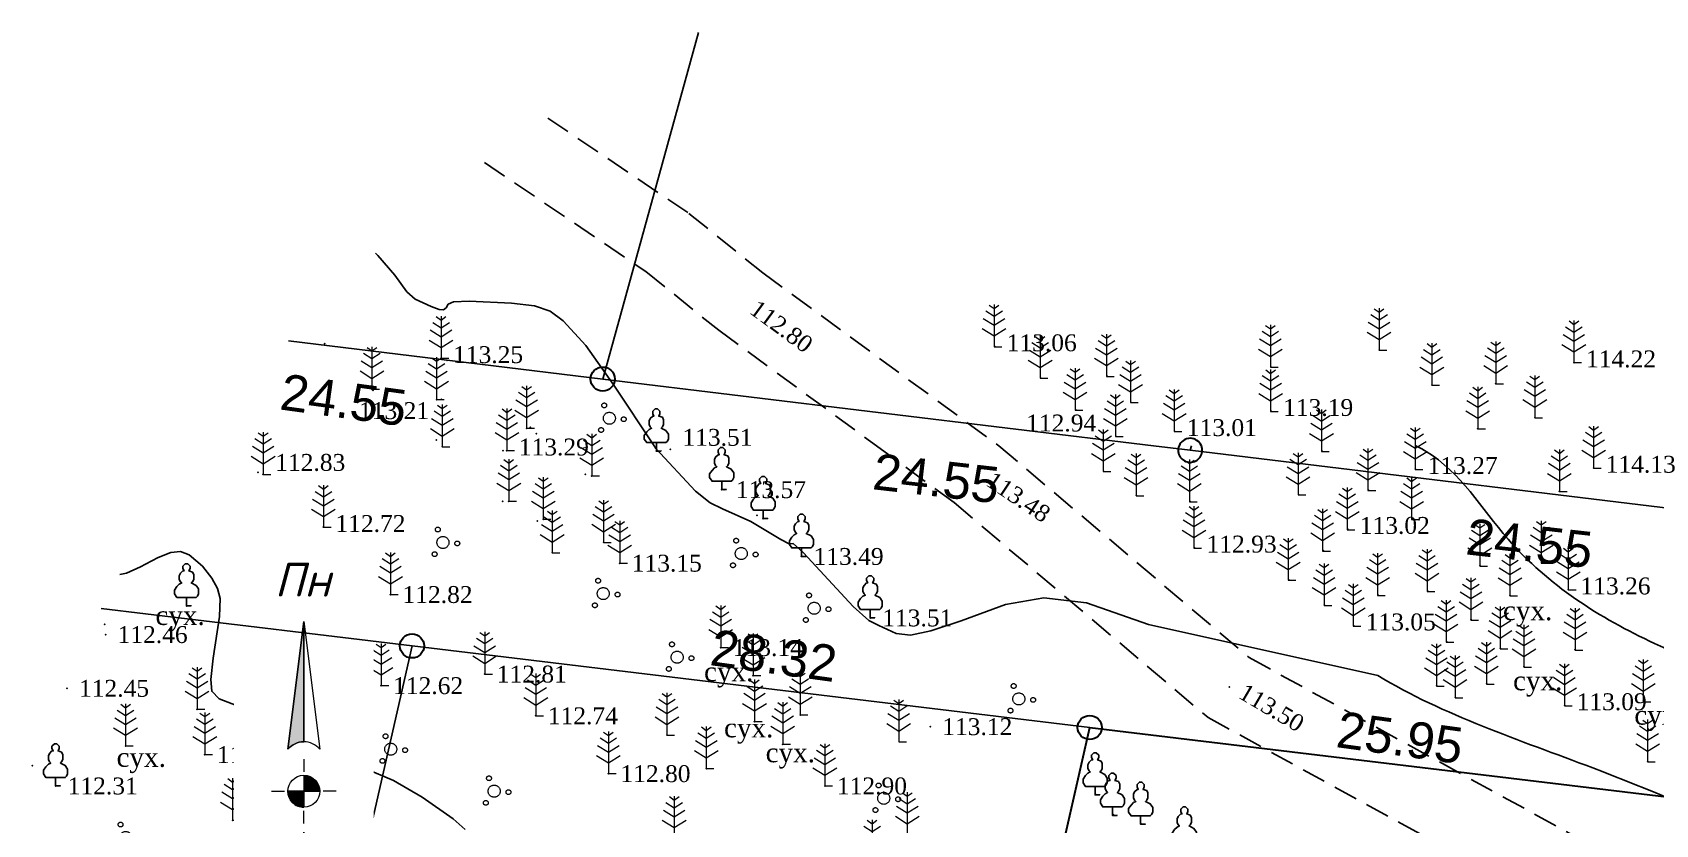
# Model space of a CAD drawing. Header units: millimetres. Extents: x 5405573 to 5405684, y 5524759 to 5524856.
# Drawn here: x 5405576.6 to 5405643.9, y 5524822.8 to 5524855.7 of the extents above; entities that cross this region are included whole.
import ezdxf
from ezdxf.enums import TextEntityAlignment as Align

# ---------------------------------------------------------------- set-up
doc = ezdxf.new("R2010")
doc.units = ezdxf.units.MM
doc.set_wipeout_variables(frame=1)
doc.linetypes.add('DASHEDX2', pattern=[1.5, 1, -0.5])
doc.linetypes.add('суцільна', pattern=[50, 50, 0])
for name, color, linetype, lineweight in [('#Лист (текст_ПН)', 250, 'Continuous', 0), ('#Штамп', 250, 'Continuous', 0), ('ТОЧКИ', 7, 'Continuous', 30), ('усл. знак', 7, 'суцільна', 20)]:
    doc.layers.add(name, color=color, linetype=linetype, lineweight=lineweight)
for name, color, linetype in [('вис_1_1', 170, 'Continuous'), ('горизонт_1', 12, 'Continuous'), ('горизонтали', 42, 'Continuous'), ('дороги', 7, 'Continuous'), ('Ділянки_Межі', 10, 'Continuous'), ('надписи', 7, 'Continuous'), ('отметки', 7, 'Continuous'), ('промеры', 185, 'Continuous'), ('Растительность', 7, 'Continuous')]:
    doc.layers.add(name, color=color, linetype=linetype)
doc.styles.get("Standard").update_dxf_attribs({"font": 'arial.ttf'})
doc.styles.add('times', font='times.ttf')
doc.styles.add('Мой_Топо', font='isocpeui.ttf')

# ---------------------------------------------------------------- blocks, each defined once
blk = doc.blocks.new('A$C51FE15A3')
at = {"layer": 'Растительность', "color": 94, "lineweight": 0}
for points in [[(-0.343, 1.489), (0, 1.267), (0.343, 1.489)], [(-0.201, 1.726), (0, 1.584), (0.201, 1.726)], [(0, 1.75), (0, 0), (0.319, 0)], [(-0.493, 0.753), (0, 0.444), (0.493, 0.753)], [(-0.447, 1.172), (0, 0.895), (0.447, 1.172)]]:
    blk.add_lwpolyline(points, dxfattribs=at)
blk = doc.blocks.new('A$C2ACB5305')
at = {"layer": 'Растительность'}
blk.add_lwpolyline([(0.2, 0), (0.2, 0), (0, 0), (0, 0.35), (-0.4, 0.35), (-0.5, 0.5), (-0.5, 0.65), (-0.4, 0.8), (-0.3, 0.9), (-0.2, 0.95), (-0.25, 1), (-0.3, 1.1), (-0.3, 1.25), (-0.25, 1.35), (-0.15, 1.45), (-0.1, 1.45), (-0.15, 1.55), (-0.15, 1.65), (-0.05, 1.75), (0.05, 1.75), (0.15, 1.65), (0.15, 1.55), (0.1, 1.45), (0.25, 1.4), (0.3, 1.3), (0.3, 1.1), (0.25, 1), (0.2, 0.95), (0.4, 0.85), (0.5, 0.7), (0.5, 0.5), (0.45, 0.4), (0.4, 0.35), (0, 0.35)], dxfattribs=at)
blk = doc.blocks.new('A$C72385B22')
at = {"layer": 'усл. знак'}
for centre, radius in [((-0.02, 1.49), 0.25), ((0, 0), 0.625), ((-1.29, -0.64), 0.25), ((1.28, -0.76), 0.25)]:
    blk.add_circle(centre, radius, dxfattribs=at)
blk = doc.blocks.new('*U7')
at = {"color": 0}
for points in [[(-0.113, 0), (-0.109, -0.029), (-0.097, -0.056)], [(-0.113, 0), (-0.097, -0.056), (0, 0)], [(-0.097, -0.056), (0, -0.113), (0, 0)], [(-0.097, -0.056), (-0.08, -0.08), (-0.056, -0.097)], [(-0.097, -0.056), (-0.056, -0.097), (0, -0.113)], [(-0.056, -0.097), (-0.029, -0.109), (0, -0.113)]]:
    blk.add_solid(points, dxfattribs=at)
blk = doc.blocks.new('*U8')
at = {"color": 0}
for points in [[(0, 0), (0.097, 0.056), (0, 0.113)], [(0.097, 0.056), (0.029, 0.109), (0, 0.113)], [(0, 0), (0.113, 0), (0.097, 0.056)], [(0.097, 0.056), (0.056, 0.097), (0.029, 0.109)], [(0.097, 0.056), (0.08, 0.08), (0.056, 0.097)], [(0.113, 0), (0.109, 0.029), (0.097, 0.056)]]:
    blk.add_solid(points, dxfattribs=at)
blk = doc.blocks.new('*U9')
at = {"color": 0}
for points in [[(0, -1.136), (0.021, -1.138), (0, -0.288)], [(0.021, -1.138), (0.042, -1.142), (0, -0.288)], [(0.042, -1.142), (0.062, -1.15), (0, -0.288)], [(0.062, -1.15), (0.081, -1.16), (0, -0.288)], [(0.081, -1.16), (0.098, -1.173), (0, -0.288)], [(0.098, -1.173), (0.113, -1.188), (0, -0.288)]]:
    blk.add_solid(points, dxfattribs=at)
blk = doc.blocks.new('*U10')
at = {"color": 0}
for points in [[(-0.113, 0.297), (-0.098, 0.312), (0, 1.197)], [(-0.098, 0.312), (-0.081, 0.325), (0, 1.197)], [(-0.081, 0.325), (-0.062, 0.335), (0, 1.197)], [(-0.062, 0.335), (-0.042, 0.343), (0, 1.197)], [(-0.042, 0.343), (-0.021, 0.347), (0, 1.197)], [(-0.021, 0.347), (0, 0.349), (0, 1.197)]]:
    blk.add_solid(points, dxfattribs=at)
blk = doc.blocks.new('#Північ')
at = {"color": 7}
blk.add_wipeout([(-2.901, 10.635), (2.901, 10.635), (2.901, -7.981), (-2.901, -7.981)], dxfattribs=at).dxf.layer = '#Лист (текст_ПН)'
at = {"layer": '#Лист (текст_ПН)'}
for p, q in [((-0.663, 1.748), (0, 7.043)), ((0, 7.043), (0, 2.052)), ((0, 7.043), (0.663, 1.748)), ((0, 1.337), (0, 0.807)), ((-1.337, 0), (-0.807, 0)), ((-0.662, 0), (0.662, 0)), ((0, 0.662), (0, -0.662)), ((1.337, 0), (0.807, 0)), ((0, -1.337), (0, -0.807)), ((-0.663, -6.99), (0, -1.695)), ((0, -1.695), (0.663, -6.99)), ((0, -1.695), (0, -6.686))]:
    blk.add_line(p, q, dxfattribs=at)
at = {"layer": '#Лист (текст_ПН)', "flags": 128}
for points in [[(0, 7.043), (-0.663, 1.748, -0.218585), (0, 2.052)], [(0, 0), (-0.662, 0, 0.414214), (0, -0.662)]]:
    blk.add_lwpolyline(points, format="xyb", close=True, dxfattribs=at)
at = {"layer": '#Лист (текст_ПН)'}
blk.add_circle((0, 0), 0.662, dxfattribs=at)
for centre in [(0, 1.178), (0, -7.56)]:
    blk.add_arc(centre, 0.874, 40.67981, 139.32019, dxfattribs=at)
at = {"layer": '#Лист (текст_ПН)', "xscale": 5.883850111352785, "yscale": 5.883850111352785, "zscale": 5.883850111352785}
for name in ['*U10', '*U7', '*U8', '*U9']:
    blk.add_blockref(name, (0, 0), dxfattribs=at)
at = {"layer": '#Лист (текст_ПН)', "style": 'Мой_Топо'}
blk.add_text('Пн', height=1.4, dxfattribs=at).set_placement((-1.217, 8.077))

msp = doc.modelspace()

# ---------------------------------------------------------------- linework, layer by layer
at = {"layer": 'вис_1_1', "color": 7}
for p in [(5405593.82, 5524842.08, 113.35), (5405590.75, 5524840.83, 113.14), (5405593.58, 5524840.46, 113.21), (5405597.27, 5524839.29, 113.36), (5405593.38, 5524838.77, 113.18), (5405596.14, 5524838.32, 113.3), (5405602.5, 5524838.31, 113.5), (5405585.98, 5524837.43, 112.85), (5405599.56, 5524837.35, 113.37), (5405605.3, 5524836.71, 113.57), (5405596.13, 5524836.22, 113.12), (5405597.56, 5524835.41, 113.15), (5405606.67, 5524835.64, 113.52), (5405600.31, 5524834.52, 113.2), (5405598.18, 5524834.09, 113.08), (5405608.52, 5524833.94, 113.49), (5405600.98, 5524833.66, 113.15), (5405586.73, 5524832.6, 112.7), (5405583.01, 5524831.89, 112.36), (5405591.47, 5524832.36, 112.82), (5405579.61, 5524831.13, 112.42), (5405611.37, 5524831.39, 113.51), (5405579.65, 5524830.7, 112.46), (5405605.17, 5524830.16, 113.14), (5405578.05, 5524828.47, 112.45), (5405591.08, 5524828.58, 112.62), (5405595.38, 5524829.06, 112.81), (5405606.51, 5524829, 113.12), (5405583.45, 5524827.6, 112.47), (5405597.5, 5524827.33, 112.74), (5405606.57, 5524827.09, 112.98), (5405608.47, 5524827.37, 113.07), (5405602.94, 5524826.53, 112.86), (5405613.86, 5524826.88, 113.12), (5405580.48, 5524826.08, 112.41), (5405607.74, 5524826.15, 112.98), (5405576.62, 5524825.26, 112.34), (5405583.77, 5524825.72, 112.39), (5405604.57, 5524825.14, 112.77), (5405577.58, 5524824.42, 112.31), (5405600.51, 5524824.93, 112.8), (5405609.49, 5524824.42, 112.9), (5405588.75, 5524823.34, 112.42), (5405584.92, 5524823, 112.32)]:
    msp.add_point(p, dxfattribs=at)
at = {"layer": 'горизонт_1', "color": 32}
for points in [[(5405590.844, 5524846.52, 113.5), (5405590.95, 5524846.42, 113.5), (5405591.65, 5524845.61, 113.5), (5405592.15, 5524844.92, 113.5), (5405592.5, 5524844.61, 113.5), (5405593.16, 5524844.3, 113.5), (5405593.49, 5524844.18, 113.5), (5405593.67, 5524844.17, 113.5), (5405593.78, 5524844.25, 113.5), (5405593.87, 5524844.4, 113.5), (5405594.08, 5524844.5, 113.5), (5405594.73, 5524844.53, 113.5), (5405596.49, 5524844.44, 113.5), (5405597.45, 5524844.33, 113.5), (5405598.09, 5524844.11, 113.5), (5405598.64, 5524843.71, 113.5), (5405599.58, 5524842.69, 113.5), (5405600.73, 5524841.04, 113.5), (5405602.409, 5524838.526, 113.5)], [(5405602.409, 5524838.526, 113.5), (5405602.48, 5524838.42, 113.5), (5405604.13, 5524836.65, 113.5), (5405604.73, 5524836.17, 113.5), (5405605.24, 5524835.91, 113.5), (5405606.42, 5524835.39, 113.5), (5405607.67, 5524834.64, 113.5), (5405608.01, 5524834.46, 113.5), (5405608.17, 5524834.47, 113.5), (5405608.6, 5524834.09, 113.5), (5405610.67, 5524831.87, 113.5), (5405611.31, 5524831.28, 113.5), (5405611.73, 5524831.08, 113.5), (5405612.45, 5524830.75, 113.5), (5405613.04, 5524830.67, 113.5), (5405613.89, 5524830.85, 113.5), (5405615.14, 5524831.27, 113.5), (5405616.99, 5524831.94, 113.5), (5405618.58, 5524832.22, 113.5), (5405620.34, 5524832.01, 113.5), (5405622.91, 5524831.12, 113.5), (5405632.424, 5524829.007, 0)], [(5405581.306, 5524833.616, 112.5), (5405581.84, 5524833.89, 112.5), (5405582.36, 5524834.1, 112.5), (5405582.76, 5524834.15, 112.5), (5405583.12, 5524834, 112.5), (5405583.67, 5524833.54, 112.5), (5405584.06, 5524833.04, 112.5), (5405584.29, 5524832.61, 112.5), (5405584.4, 5524832.2, 112.5), (5405584.38, 5524831.45, 112.5), (5405584.12, 5524829.72, 112.5), (5405584.02, 5524828.84, 112.5), (5405584.06, 5524828.35, 112.5), (5405584.37, 5524828.04, 112.5), (5405585.62, 5524827.55, 112.5), (5405586.82, 5524827.12, 112.5), (5405587.62, 5524826.72, 112.5), (5405589.26, 5524825.72, 112.5), (5405590.42, 5524825.15, 112.5), (5405591.6, 5524824.65, 112.5), (5405592.78, 5524823.95, 112.5), (5405594.07, 5524823.05, 112.5), (5405594.57, 5524822.62, 112.5)], [(5405580.246, 5524833.186, 112.5), (5405580.52, 5524833.25, 112.5), (5405581.1, 5524833.51, 112.5), (5405581.306, 5524833.616, 112.5)]]:
    msp.add_polyline3d(points, dxfattribs=at)
at = {"layer": 'горизонтали', "color": 32}
for points, knots in [([(5405634.01, 5524838.526), (5405634.157, 5524838.453), (5405635.768, 5524837.578), (5405638.051, 5524833.668), (5405643.5, 5524830.191), (5405648.487, 5524828.581), (5405651.496, 5524824.289), (5405656.122, 5524829.555), (5405659.386, 5524823.566), (5405665.551, 5524828.125), (5405671.346, 5524821.613), (5405676.935, 5524816.585), (5405681.264, 5524817.737), (5405682.481, 5524818.06)], [263.090959, 263.090959, 263.090959, 263.090959, 263.577238, 268.549286, 276.008979, 282.485158, 284.13014, 290.057535, 293.654163, 298.963585, 306.578764, 315.889792, 319.532435, 319.532435, 319.532435, 319.532435]), ([(5405678.758, 5524811.809), (5405675.763, 5524812.251), (5405670.745, 5524812.993), (5405667.156, 5524821.108), (5405657.432, 5524819.19), (5405649.151, 5524821.923), (5405640.71, 5524825.553), (5405635.165, 5524827.34), (5405632.424, 5524829.007)], [0, 0, 0, 0, 8.482222, 14.2098, 22.986785, 33.367328, 40.82933, 50.530024, 50.530024, 50.530024, 50.530024])]:
    msp.add_open_spline(points, degree=3, knots=knots, dxfattribs=at)
at = {"layer": 'дороги', "color": 7, "linetype": 'DASHEDX2', "elevation": 112.71}
for points in [[(5405598.004, 5524852.12), (5405603.852, 5524848.167), (5405606.914, 5524845.7), (5405616.709, 5524838.529), (5405616.712, 5524838.526)], [(5405595.372, 5524850.277), (5405602.068, 5524845.753), (5405605.086, 5524843.32), (5405611.635, 5524838.526)], [(5405611.635, 5524838.526), (5405614.851, 5524836.171), (5405625.386, 5524827.257), (5405642.823, 5524817.696), (5405655.126, 5524811.75), (5405669.211, 5524805.418)], [(5405616.712, 5524838.526), (5405627.094, 5524829.743), (5405644.197, 5524820.364), (5405656.394, 5524814.47), (5405669.211, 5524808.708)]]:
    msp.add_lwpolyline(points, dxfattribs=at)
at = {"layer": 'Ділянки_Межі'}
for points in [[(5405604.244, 5524855.673), (5405600.275, 5524841.297), (5405587.246, 5524842.876)], [(5405624.697, 5524838.526), (5405624.646, 5524838.342), (5405623.129, 5524838.526)], [(5405649.883, 5524838.526), (5405649.017, 5524835.388), (5405624.646, 5524838.342), (5405624.697, 5524838.526)]]:
    msp.add_lwpolyline(points, dxfattribs=at)
at = {"layer": 'Ділянки_Межі', "lineweight": 25}
for points in [[(5405623.129, 5524838.526), (5405600.275, 5524841.297), (5405587.246, 5524842.876)], [(5405579.472, 5524831.781), (5405581.306, 5524831.56)], [(5405581.306, 5524831.56), (5405592.364, 5524830.229), (5405582.792, 5524788.106), (5405581.306, 5524788.277)]]:
    msp.add_lwpolyline(points, dxfattribs=at)
msp.add_lwpolyline([(5405582.792, 5524788.106), (5405592.364, 5524830.229), (5405620.476, 5524826.844), (5405610.939, 5524784.872)], close=True, dxfattribs=at)
at = {"layer": 'Ділянки_Межі', "lineweight": 30}
msp.add_lwpolyline([(5405610.939, 5524784.872), (5405620.476, 5524826.844), (5405646.236, 5524823.743), (5405636.727, 5524781.91)], close=True, dxfattribs=at)
at = {"layer": 'отметки', "color": 7}
for p in [(5405588.748, 5524842.763, 113.1), (5405616.531, 5524842.65, 113.059), (5405593.568, 5524842.161, 113.252), (5405632.484, 5524842.504, 114.065), (5405640.562, 5524841.983, 114.218), (5405618.443, 5524841.344, 113.007), (5405621.187, 5524841.417, 113.051), (5405621.187, 5524841.416, 113.065), (5405627.991, 5524841.803, 113.199), (5405590.704, 5524840.875, 113.043), (5405634.678, 5524841.052, 114.118), (5405637.321, 5524841.107, 114.154), (5405593.382, 5524840.447, 113.123), (5405619.893, 5524840.029, 112.937), (5405619.893, 5524840.017, 112.938), (5405622.19, 5524840.331, 113.05), (5405628, 5524839.968, 113.186), (5405597.121, 5524839.257, 113.284), (5405636.572, 5524839.243, 114.031), (5405638.944, 5524839.696, 114.223), (5405597.52, 5524839.03, 113.37), (5405621.567, 5524838.926, 112.962), (5405624.005, 5524839.134, 113.014), (5405593.62, 5524838.49, 113.17), (5405596.295, 5524838.328, 113.292), (5405603.08, 5524838.38, 113.51), (5405630.107, 5524838.311, 113.16), (5405586.19, 5524837.34, 112.83), (5405599.82, 5524837.28, 113.4), (5405615.813, 5524837.366, 112.664), (5405615.813, 5524837.366, 113.481), (5405621.06, 5524837.472, 112.933), (5405633.991, 5524837.56, 113.267), (5405641.38, 5524837.613, 114.131), (5405605.21, 5524836.71, 113.53), (5405629.145, 5524836.505, 113.031), (5405632.04, 5524836.694, 113.144), (5405639.962, 5524836.646, 113.988), (5405596.38, 5524836.23, 113.16), (5405622.416, 5524836.477, 112.998), (5405624.633, 5524836.226, 113.003), (5405597.81, 5524835.48, 113.16), (5405606.93, 5524835.51, 113.52), (5405633.849, 5524835.49, 113.161), (5405588.687, 5524835.155, 112.718), (5405631.179, 5524835.076, 113.018), (5405624.823, 5524834.302, 112.933), (5405630.164, 5524834.183, 112.986), (5405636.669, 5524833.561, 113.168), (5405639.222, 5524833.676, 113.333), (5405628.725, 5524832.974, 113.011), (5405634.489, 5524832.509, 113.077), (5405640.334, 5524832.566, 113.259), (5405630.215, 5524831.922, 112.971), (5405632.441, 5524832.346, 112.971), (5405637.917, 5524832.326, 113.179), (5405636.299, 5524831.326, 113.088), (5405631.426, 5524831.073, 113.047), (5405635.279, 5524830.408, 113.014), (5405637.515, 5524830.132, 113.066), (5405640.614, 5524830.074, 113.105), (5405638.495, 5524829.368, 113.13), (5405626.263, 5524828.529, 112.68), (5405626.263, 5524828.529, 113.497), (5405634.874, 5524828.581, 113.09), (5405636.945, 5524828.665, 113.065), (5405635.644, 5524828.095, 113.146), (5405640.175, 5524827.763, 113.091), (5405643.443, 5524827.941, 113.041), (5405643.624, 5524825.444, 113.049), (5405620.726, 5524824.074, 112.462), (5405620.726, 5524824.074, 113.279), (5405621.452, 5524823.23, 112.427), (5405621.452, 5524823.23, 113.244), (5405622.61, 5524822.854, 112.515), (5405622.61, 5524822.854, 113.332)]:
    msp.add_point(p, dxfattribs=at)
at = {"layer": 'ТОЧКИ'}
for centre in [(5405600.275, 5524841.297), (5405592.364, 5524830.229), (5405620.476, 5524826.844)]:
    msp.add_circle(centre, 0.5, dxfattribs=at)
for centre, start, end in [((5405624.646, 5524838.342), 158.40991, 269.98712), ((5405624.646, 5524838.342), 90.02786, 158.45065), ((5405624.645, 5524838.342), 21.54935, 89.97214), ((5405624.646, 5524838.342), 270.01288, 21.59009)]:
    msp.add_arc(centre, 0.5, start, end, dxfattribs=at)

# ---------------------------------------------------------------- block references
at = {"layer": 'Растительность', "color": 7}
for name, p in [('A$C51FE15A3', (5405616.51, 5524842.64, 113.06)), ('A$C51FE15A3', (5405632.48, 5524842.49, 114.06)), ('A$C51FE15A3', (5405593.57, 5524842.16, 113.25)), ('A$C51FE15A3', (5405627.97, 5524841.79, 113.2)), ('A$C51FE15A3', (5405640.56, 5524841.98, 114.22)), ('A$C51FE15A3', (5405590.7, 5524840.88, 113.04)), ('A$C51FE15A3', (5405618.42, 5524841.33, 113.01)), ('A$C51FE15A3', (5405621.17, 5524841.41, 113.05)), ('A$C51FE15A3', (5405634.67, 5524841.04, 114.12)), ('A$C51FE15A3', (5405637.32, 5524841.1, 114.15)), ('A$C51FE15A3', (5405593.38, 5524840.45, 113.12)), ('A$C51FE15A3', (5405622.17, 5524840.32, 113.05)), ('A$C51FE15A3', (5405619.87, 5524840, 112.94)), ('A$C51FE15A3', (5405627.98, 5524839.95, 113.18)), ('A$C51FE15A3', (5405638.94, 5524839.69, 114.22)), ('A$C51FE15A3', (5405597.12, 5524839.26, 113.28)), ('A$C51FE15A3', (5405621.54, 5524838.91, 112.96)), ('A$C51FE15A3', (5405623.98, 5524839.12, 113.01)), ('A$C51FE15A3', (5405636.57, 5524839.23, 114.03)), ('A$C51FE15A3', (5405593.62, 5524838.49, 113.17)), ('A$C51FE15A3', (5405596.3, 5524838.33, 113.29)), ('A$C2ACB5305', (5405602.5, 5524838.31, 112.5)), ('A$C51FE15A3', (5405630.09, 5524838.29, 113.16)), ('A$C51FE15A3', (5405621.04, 5524837.46, 112.93)), ('A$C51FE15A3', (5405633.98, 5524837.54, 113.27)), ('A$C51FE15A3', (5405641.38, 5524837.6, 114.13)), ('A$C51FE15A3', (5405586.19, 5524837.34, 112.83)), ('A$C51FE15A3', (5405599.82, 5524837.28, 113.4)), ('A$C51FE15A3', (5405596.38, 5524836.23, 113.16)), ('A$C2ACB5305', (5405605.21, 5524836.71, 113.53)), ('A$C51FE15A3', (5405622.4, 5524836.46, 113)), ('A$C51FE15A3', (5405624.61, 5524836.21, 113)), ('A$C51FE15A3', (5405629.12, 5524836.49, 113.03)), ('A$C51FE15A3', (5405632.02, 5524836.67, 113.14)), ('A$C51FE15A3', (5405639.96, 5524836.63, 113.99)), ('A$C51FE15A3', (5405597.81, 5524835.48, 113.16)), ('A$C2ACB5305', (5405606.93, 5524835.51, 113.52)), ('A$C51FE15A3', (5405633.83, 5524835.47, 113.16)), ('A$C51FE15A3', (5405588.69, 5524835.15, 112.72)), ('A$C51FE15A3', (5405631.16, 5524835.05, 113.02)), ('A$C51FE15A3', (5405598.18, 5524834.09, 112.08)), ('A$C51FE15A3', (5405600.31, 5524834.52, 112.2)), ('A$C51FE15A3', (5405624.8, 5524834.28, 112.93)), ('A$C51FE15A3', (5405630.14, 5524834.16, 112.98)), ('A$C51FE15A3', (5405600.98, 5524833.66, 112.15)), ('A$C2ACB5305', (5405608.52, 5524833.94, 112.49)), ('A$C51FE15A3', (5405636.66, 5524833.54, 113.17)), ('A$C51FE15A3', (5405639.21, 5524833.66, 113.33)), ('A$C51FE15A3', (5405628.71, 5524832.95, 113.01)), ('A$C51FE15A3', (5405586.73, 5524832.6, 111.7)), ('A$C51FE15A3', (5405591.47, 5524832.36, 111.82)), ('A$C51FE15A3', (5405632.42, 5524832.32, 112.97)), ('A$C51FE15A3', (5405634.47, 5524832.49, 113.08)), ('A$C51FE15A3', (5405637.91, 5524832.3, 113.18)), ('A$C51FE15A3', (5405640.33, 5524832.55, 113.26)), ('A$C2ACB5305', (5405583.01, 5524831.89, 111.36)), ('A$C2ACB5305', (5405611.37, 5524831.39, 112.51)), ('A$C51FE15A3', (5405630.2, 5524831.9, 112.97)), ('A$C51FE15A3', (5405631.41, 5524831.05, 113.05)), ('A$C51FE15A3', (5405636.29, 5524831.3, 113.09)), ('A$C51FE15A3', (5405605.17, 5524830.16, 112.14)), ('A$C51FE15A3', (5405635.26, 5524830.38, 113.01)), ('A$C51FE15A3', (5405637.5, 5524830.11, 113.06)), ('A$C51FE15A3', (5405640.61, 5524830.05, 113.1)), ('A$C51FE15A3', (5405595.38, 5524829.06, 111.81)), ('A$C51FE15A3', (5405606.51, 5524829, 112.12)), ('A$C51FE15A3', (5405638.49, 5524829.35, 113.13)), ('A$C51FE15A3', (5405591.08, 5524828.58, 111.62)), ('A$C51FE15A3', (5405634.86, 5524828.56, 113.09)), ('A$C51FE15A3', (5405635.63, 5524828.08, 113.14)), ('A$C51FE15A3', (5405636.93, 5524828.64, 113.06)), ('A$C51FE15A3', (5405583.45, 5524827.6, 111.47)), ('A$C51FE15A3', (5405608.47, 5524827.37, 112.07)), ('A$C51FE15A3', (5405640.17, 5524827.74, 113.09)), ('A$C51FE15A3', (5405643.44, 5524827.91, 113.04)), ('A$C51FE15A3', (5405597.5, 5524827.33, 111.74)), ('A$C51FE15A3', (5405606.57, 5524827.09, 111.98)), ('A$C51FE15A3', (5405580.48, 5524826.08, 111.41)), ('A$C51FE15A3', (5405602.94, 5524826.53, 111.86)), ('A$C51FE15A3', (5405607.74, 5524826.15, 111.98)), ('A$C51FE15A3', (5405612.552, 5524826.255, 112.12)), ('A$C51FE15A3', (5405583.77, 5524825.72, 111.39)), ('A$C51FE15A3', (5405643.62, 5524825.42, 113.05)), ('A$C51FE15A3', (5405600.51, 5524824.93, 111.8)), ('A$C51FE15A3', (5405604.57, 5524825.14, 111.77)), ('A$C2ACB5305', (5405577.58, 5524824.42, 111.31)), ('A$C51FE15A3', (5405609.49, 5524824.42, 111.9)), ('A$C2ACB5305', (5405620.7, 5524824.05, 112.46)), ('A$C51FE15A3', (5405588.75, 5524823.34, 111.42)), ('A$C51FE15A3', (5405584.92, 5524823, 111.32)), ('A$C2ACB5305', (5405621.42, 5524823.2, 112.43)), ('A$C2ACB5305', (5405622.59, 5524822.83, 112.51)), ('A$C51FE15A3', (5405603.24, 5524822.25, 111.65)), ('A$C51FE15A3', (5405612.91, 5524822.41, 112)), ('A$C51FE15A3', (5405588.72, 5524821.48, 111.29)), ('A$C2ACB5305', (5405624.4, 5524821.81, 112.44)), ('A$C51FE15A3', (5405611.45, 5524821.27, 111.79))]:
    msp.add_blockref(name, p, dxfattribs=at)
at = {"layer": 'усл. знак', "color": 7, "linetype": 'суцільна', "lineweight": 13, "xscale": 0.3999999998750298, "yscale": 0.3999999998750298, "zscale": 0.3999999998750298, "rotation": 265.3647753868261}
for p in [(5405600.551, 5524839.67), (5405593.648, 5524834.52), (5405606.023, 5524834.059), (5405600.297, 5524832.398), (5405609.047, 5524831.79), (5405603.362, 5524829.759), (5405617.535, 5524828.03), (5405591.482, 5524825.945), (5405595.771, 5524824.204), (5405611.933, 5524823.907), (5405580.489, 5524822.284)]:
    msp.add_blockref('A$C72385B22', p, dxfattribs=at)

# ---------------------------------------------------------------- texts
at = {"layer": 'вис_1_1', "color": 7, "style": 'times'}
for s, p in [('113.21', (5405590.165, 5524839.988, 113.21)), ('113.57', (5405605.8, 5524836.71, 113.57)), ('113.15', (5405601.48, 5524833.66, 113.15)), ('113.49', (5405609.02, 5524833.94, 113.49)), ('112.70', (5405587.23, 5524832.6, 112.7)), ('112.82', (5405591.97, 5524832.36, 112.82)), ('113.51', (5405611.87, 5524831.39, 113.51)), ('112.46', (5405580.15, 5524830.7, 112.46)), ('113.14', (5405605.67, 5524830.16, 113.14)), ('112.81', (5405595.88, 5524829.06, 112.81)), ('112.45', (5405578.55, 5524828.47, 112.45)), ('112.62', (5405591.58, 5524828.58, 112.62)), ('112.74', (5405598, 5524827.33, 112.74)), ('113.12', (5405614.36, 5524826.88, 113.12)), ('112.39', (5405584.27, 5524825.72, 112.39)), ('112.80', (5405601.01, 5524824.93, 112.8)), ('112.31', (5405578.08, 5524824.42, 112.31)), ('112.90', (5405609.99, 5524824.42, 112.9))]:
    msp.add_text(s, height=0.7, dxfattribs=at).set_placement(p, align=Align.MIDDLE_LEFT)
at = {"layer": 'надписи', "color": 7, "style": 'times'}
for p in [(5405637.619, 5524832.096, 111.861), (5405581.721, 5524831.896, 111.861), (5405604.478, 5524829.564, 111.861), (5405638.038, 5524829.188, 111.861), (5405643.068, 5524827.762, 111.861), (5405605.307, 5524827.235, 111.861), (5405580.108, 5524826.013, 111.861), (5405607.033, 5524826.203, 111.861)]:
    msp.add_text('сух.', height=0.8, dxfattribs=at).set_placement(p, align=Align.TOP_LEFT)
at = {"layer": 'отметки', "color": 7, "style": 'times'}
for s, rotation, p in [('112.80', 323.68019, (5405606.726, 5524844.626, 112.795)), ('113.48', 326.34556, (5405616.506, 5524837.505, 113.481)), ('113.50', 329.52294, (5405626.948, 5524828.706, 113.497))]:
    msp.add_text(s, height=0.7, rotation=rotation, dxfattribs=at).set_placement(p, align=Align.TOP_LEFT)
for s, p in [('113.25', (5405594.068, 5524842.661, 113.252)), ('113.06', (5405617.031, 5524843.15, 113.059)), ('114.22', (5405641.062, 5524842.483, 114.218)), ('113.19', (5405628.5, 5524840.468, 113.186)), ('112.94', (5405617.839, 5524839.823, 112.938)), ('113.01', (5405624.505, 5524839.634, 113.014)), ('113.29', (5405596.795, 5524838.828, 113.292)), ('113.27', (5405634.491, 5524838.06, 113.267)), ('114.13', (5405641.88, 5524838.113, 114.131)), ('112.72', (5405589.187, 5524835.655, 112.718)), ('113.02', (5405631.679, 5524835.576, 113.018)), ('112.93', (5405625.323, 5524834.802, 112.933)), ('113.26', (5405640.834, 5524833.066, 113.259)), ('113.05', (5405631.926, 5524831.573, 113.047)), ('113.09', (5405640.675, 5524828.263, 113.091))]:
    msp.add_text(s, height=0.7, dxfattribs=at).set_placement(p, align=Align.TOP_LEFT)
for s, p in [('113.51', (5405603.58, 5524838.88, 113.51)), ('112.83', (5405586.69, 5524837.84, 112.83))]:
    msp.add_text(s, height=0.7, dxfattribs=at).set_placement(p, align=Align.MIDDLE_LEFT)
at = {"layer": 'промеры', "char_height": 1.5, "attachment_point": 1}
for s, insert, rotation in [('24.55', (5405587.036, 5524841.528), 352.21516), ('24.55', (5405611.594, 5524838.222), 353.49947), ('24.55', (5405636.2, 5524835.522), 353.64372), ('28.32', (5405604.88, 5524830.924), 352.21516), ('25.95', (5405630.853, 5524827.524), 352.21516)]:
    msp.add_mtext(s, dxfattribs=dict(at, insert=insert, rotation=rotation))

# ---------------------------------------------------------------- next in the draw order: block references
at = {"layer": '#Штамп'}
msp.add_blockref('#Північ', (5405587.876, 5524824.199, 108.086), dxfattribs=at)

# ---------------------------------------------------------------- next in the draw order: linework, layer by layer
at = {"layer": 'Ділянки_Межі', "lineweight": 25}
msp.add_lwpolyline([(5405581.306, 5524831.56), (5405592.364, 5524830.229), (5405620.476, 5524826.844), (5405646.236, 5524823.743), (5405649.017, 5524835.388), (5405624.646, 5524838.342), (5405623.129, 5524838.526)], dxfattribs=at)

doc.saveas('drawing.dxf')
